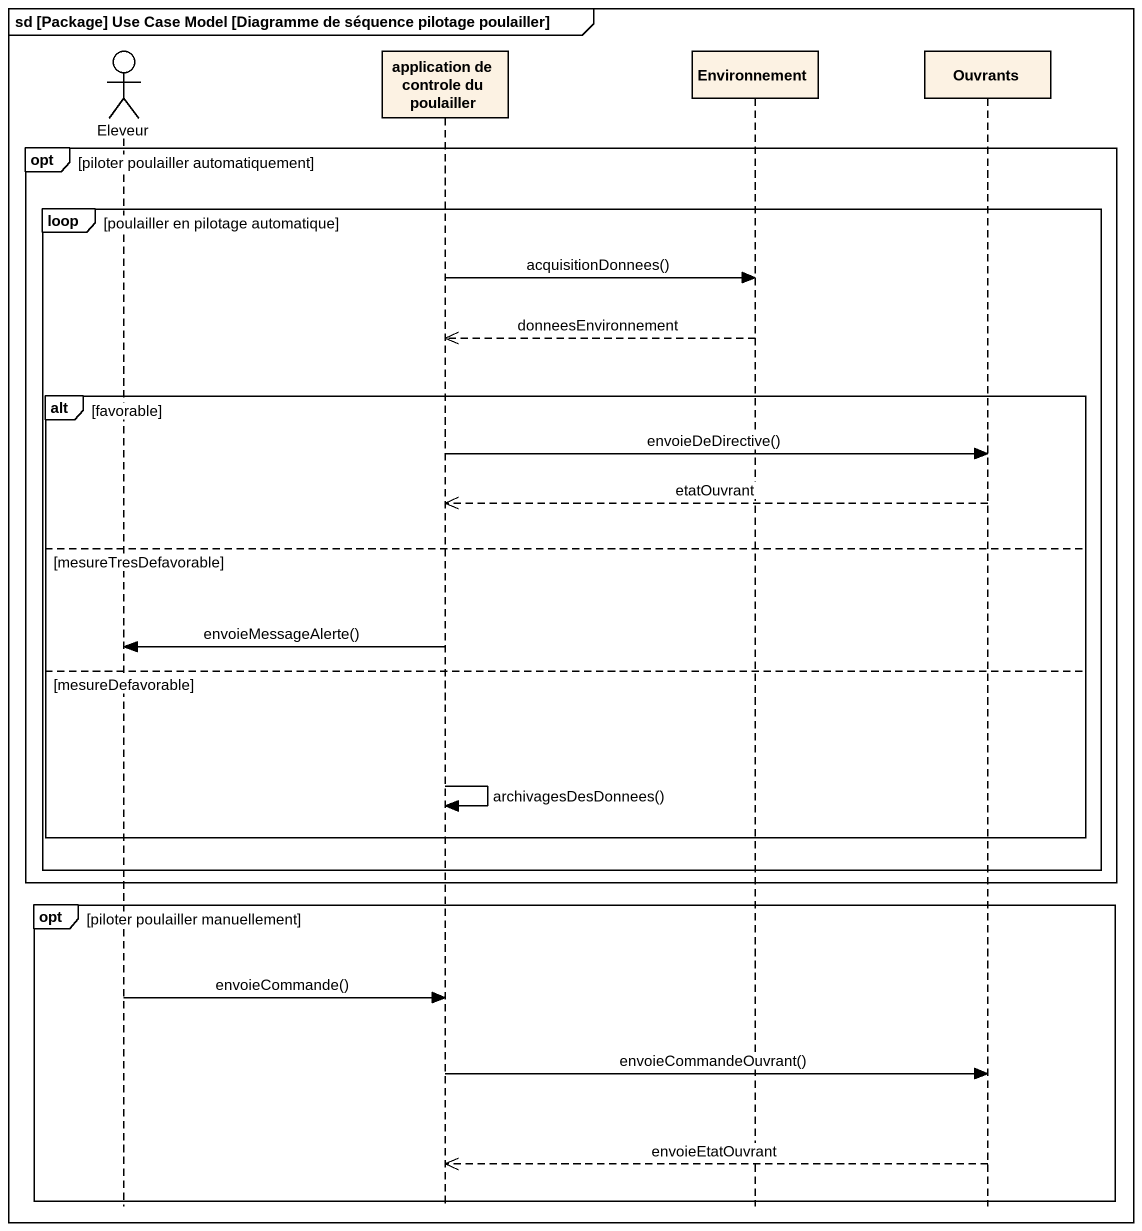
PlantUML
@startuml
mainframe sd [Package] Use Case Model [Diagramme de séquence pilotage poulailler]
hide footbox
actor Eleveur
participant "application de controle du poulailler" as application_de_controle_du
participant Environnement
participant Ouvrants

opt piloter poulailler automatiquement
  loop poulailler en pilotage automatique
    application_de_controle_du -> Environnement : acquisitionDonnees()
    Environnement -->> application_de_controle_du : donneesEnvironnement
    alt favorable
      application_de_controle_du -> Ouvrants : envoieDeDirective()
      Ouvrants -->> application_de_controle_du : etatOuvrant
    else mesureTresDefavorable
      application_de_controle_du -> Eleveur : envoieMessageAlerte()
    else mesureDefavorable
      application_de_controle_du -> application_de_controle_du : archivagesDesDonnees()
    end
  end
end
opt piloter poulailler manuellement
  Eleveur -> application_de_controle_du : envoieCommande()
  application_de_controle_du -> Ouvrants : envoieCommandeOuvrant()
  Ouvrants -->> application_de_controle_du : envoieEtatOuvrant
end
@enduml
